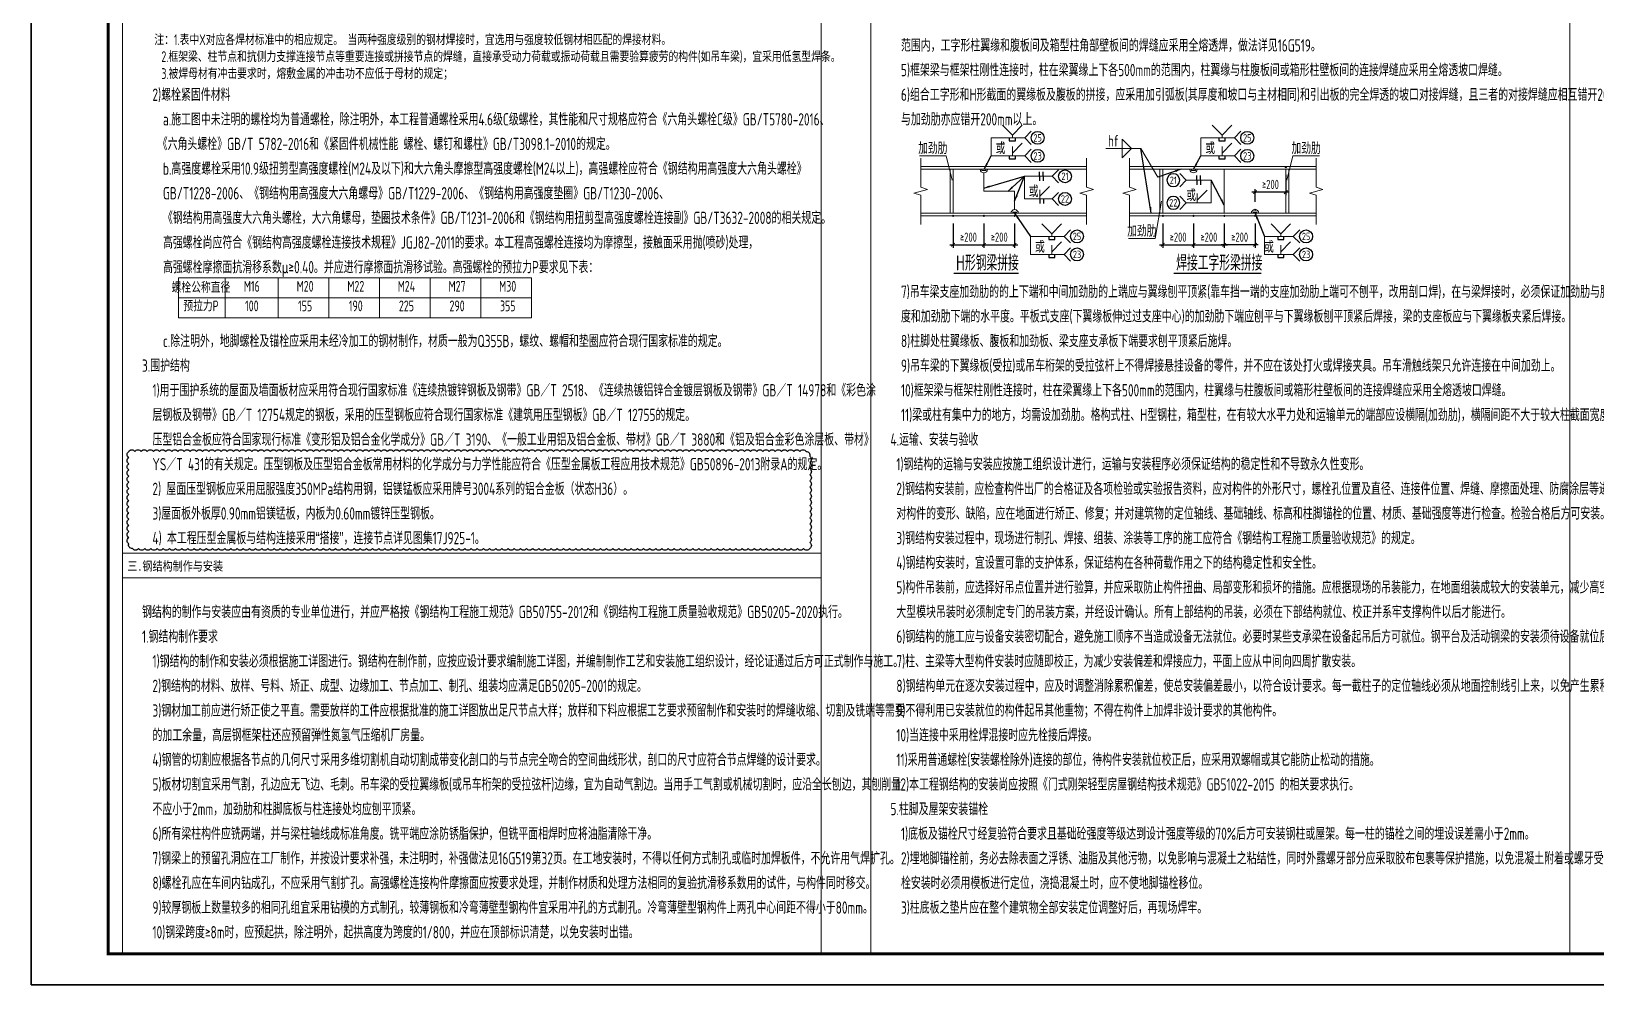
# Model space of a CAD drawing. Extents: x 498328 to 716449, y -893371 to -467753.
# Drawn here: x 526901 to 577716, y -610514 to -579550 of the extents above; entities that cross this region are included whole.
import ezdxf
from ezdxf.enums import TextEntityAlignment as Align

# ---------------------------------------------------------------- set-up
doc = ezdxf.new("R2010")
doc.units = 0
doc.header["$LTSCALE"] = 1000
doc.header["$PDMODE"] = 35
doc.header["$PDSIZE"] = 20
doc.linetypes.add('CONTINOUS', pattern=[0])
doc.layers.get('0').update_dxf_attribs({"linetype": 'CONTINUOUS'})
doc.layers.add('22', color=7, linetype='CONTINUOUS', plot=False)
doc.layers.add('defpoint', color=7, linetype='CONTINUOUS', plot=False)
for name, color, linetype in [('DIM', 3, 'CONTINUOUS'), ('PROF', 2, 'CONTINUOUS'), ('PUB_TITLE', 4, 'CONTINUOUS'), ('TEXT', 2, 'CONTINUOUS'), ('THIN', 7, 'CONTINUOUS'), ('WELD', 7, 'CONTINUOUS')]:
    doc.layers.add(name, color=color, linetype=linetype)
doc.layers.add('yichutu', color=7, linetype='CONTINUOUS', true_color=0xffffff, plot=False)
doc.styles.get("Standard").update_dxf_attribs({"font": 'txt', "width": 0.75})
doc.styles.add('TH-STYLE3', font='tssdeng.shx', dxfattribs={"width": 0.7, "bigfont": 'tssdchn.shx'})
doc.styles.add('TSSD_DIMENSION', font='Tssdeng.shx', dxfattribs={"width": 0.7, "bigfont": 'hztxt.shx'})
doc.styles.add('TSSD_LABEL', font='Tssdeng.shx', dxfattribs={"width": 0.7, "bigfont": 'hztxt.shx'})
doc.styles.add('TSSD_NORM', font='Tssdeng.shx', dxfattribs={"width": 0.7, "bigfont": 'hztxt.shx'})
doc.styles.add('黑体', font='simhei.ttf', dxfattribs={"width": 0.8})
doc.dimstyles.new('TSSD_50_100', dxfattribs={"dimtxt": 300, "dimasz": 80, "dimexe": 100, "dimexo": 250, "dimgap": 100, "dimtad": 1, "dimdec": 0, "dimlfac": 0.5, "dimzin": 0, "dimdsep": 46, "dimtxsty": 'TSSD_DIMENSION', "dimblk": 'ARCHTICK', "dimcen": 0, "dimdle": 100, "dimclrt": 7, "dimadec": 0, "dimazin": 0, "dimtfac": 1, "dimtdec": 0, "dimtix": 1, "dimtmove": 2, "dimatfit": 3, "dimldrblk": 'ARCHTICK', "dimfxl": 0, "dimtolj": 1, "dimtzin": 0, "dimarcsym": 0})
doc.dimstyles.new('TSSD_LEADER_STYLE_200.0', dxfattribs={"dimtxt": 0.18, "dimasz": 200, "dimexe": 0.18, "dimexo": 0.0625, "dimgap": 0.09, "dimtad": 0, "dimtih": 1, "dimtoh": 1, "dimdec": 4, "dimzin": 0, "dimdsep": 46, "dimtxsty": 'Standard', "dimcen": 0.09, "dimadec": 0, "dimazin": 0, "dimtfac": 1, "dimtdec": 4, "dimtofl": 0, "dimtmove": 0, "dimatfit": 3, "dimfxl": 0, "dimtolj": 1, "dimtzin": 0, "dimarcsym": 0})

# ---------------------------------------------------------------- blocks, each defined once
blk = doc.blocks.new('_ARCHTICK')
at = {"color": 0, "const_width": 0.4}
blk.add_lwpolyline([(-0.71, -0.71), (0.71, 0.71)], dxfattribs=at)
blk = doc.blocks.new('*D20')
at = {"layer": '22', "color": 0, "transparency": 16777216}
for p in [(557842, -585546), (558842, -585546), (558842, -586486)]:
    blk.add_point(p, dxfattribs=at)
at = {"layer": 'DIM', "color": 0, "lineweight": -2, "transparency": 16777216}
for p, q in [((557842, -585796), (557842, -586586)), ((558842, -585796), (558842, -586586)), ((557742, -586486), (558942, -586486))]:
    blk.add_line(p, q, dxfattribs=at)
at = {"layer": 'DIM', "color": 0, "lineweight": -2, "transparency": 16777216, "xscale": 80, "yscale": 80, "zscale": 80, "rotation": 180}
blk.add_blockref('_ARCHTICK', (557842, -586486), dxfattribs=at)
at = {"layer": 'DIM', "color": 0, "lineweight": -2, "transparency": 16777216, "xscale": 80, "yscale": 80, "zscale": 80}
blk.add_blockref('_ARCHTICK', (558842, -586486), dxfattribs=at)
at = {"layer": 'DIM', "color": 7, "lineweight": 0, "transparency": 16777216, "insert": (558342, -586236), "char_height": 300, "attachment_point": 5, "style": 'TSSD_DIMENSION'}
blk.add_mtext('\\A1;≥200', dxfattribs=at)
blk = doc.blocks.new('_WELD002')
at = {"color": 0, "linetype": 'ByBlock'}
for p, q in [((0.5, 1), (0, 1)), ((0, 0), (0.5, 0)), ((0.5, 0), (0.5, 1))]:
    blk.add_line(p, q, dxfattribs=at)
blk = doc.blocks.new('_WELD006')
at = {"color": 0, "linetype": 'ByBlock'}
for p, q in [((0, 0), (0, 0.5)), ((0.4, 0), (0.4, 0.5))]:
    blk.add_line(p, q, dxfattribs=at)
blk = doc.blocks.new('*D21')
at = {"layer": '22', "color": 0, "transparency": 16777216}
for p in [(556842, -585546), (557842, -585546), (557842, -586486)]:
    blk.add_point(p, dxfattribs=at)
at = {"layer": 'DIM', "color": 0, "lineweight": -2, "transparency": 16777216}
for p, q in [((556842, -585796), (556842, -586586)), ((557842, -585796), (557842, -586586)), ((556742, -586486), (557942, -586486))]:
    blk.add_line(p, q, dxfattribs=at)
at = {"layer": 'DIM', "color": 0, "lineweight": -2, "transparency": 16777216, "xscale": 80, "yscale": 80, "zscale": 80, "rotation": 180}
blk.add_blockref('_ARCHTICK', (556842, -586486), dxfattribs=at)
at = {"layer": 'DIM', "color": 0, "lineweight": -2, "transparency": 16777216, "xscale": 80, "yscale": 80, "zscale": 80}
blk.add_blockref('_ARCHTICK', (557842, -586486), dxfattribs=at)
at = {"layer": 'DIM', "color": 7, "lineweight": 0, "transparency": 16777216, "insert": (557342, -586236), "char_height": 300, "attachment_point": 5, "style": 'TSSD_DIMENSION'}
blk.add_mtext('\\A1;≥200', dxfattribs=at)
blk = doc.blocks.new('*D22')
at = {"layer": '22', "color": 0, "transparency": 16777216}
for p in [(564652, -585546), (565652, -585546), (565652, -586486)]:
    blk.add_point(p, dxfattribs=at)
at = {"layer": 'DIM', "color": 0, "lineweight": -2, "transparency": 16777216}
for p, q in [((564652, -585796), (564652, -586586)), ((565652, -585796), (565652, -586586)), ((564552, -586486), (565752, -586486))]:
    blk.add_line(p, q, dxfattribs=at)
at = {"layer": 'DIM', "color": 0, "lineweight": -2, "transparency": 16777216, "xscale": 80, "yscale": 80, "zscale": 80, "rotation": 180}
blk.add_blockref('_ARCHTICK', (564652, -586486), dxfattribs=at)
at = {"layer": 'DIM', "color": 0, "lineweight": -2, "transparency": 16777216, "xscale": 80, "yscale": 80, "zscale": 80}
blk.add_blockref('_ARCHTICK', (565652, -586486), dxfattribs=at)
at = {"layer": 'DIM', "color": 7, "lineweight": 0, "transparency": 16777216, "insert": (565152, -586236), "char_height": 300, "attachment_point": 5, "style": 'TSSD_DIMENSION'}
blk.add_mtext('\\A1;≥200', dxfattribs=at)
blk = doc.blocks.new('*D23')
at = {"layer": '22', "color": 0, "transparency": 16777216}
for p in [(563652, -585546), (564652, -585546), (564652, -586486)]:
    blk.add_point(p, dxfattribs=at)
at = {"layer": 'DIM', "color": 0, "lineweight": -2, "transparency": 16777216}
for p, q in [((563652, -585796), (563652, -586586)), ((564652, -585796), (564652, -586586)), ((563552, -586486), (564752, -586486))]:
    blk.add_line(p, q, dxfattribs=at)
at = {"layer": 'DIM', "color": 0, "lineweight": -2, "transparency": 16777216, "xscale": 80, "yscale": 80, "zscale": 80, "rotation": 180}
blk.add_blockref('_ARCHTICK', (563652, -586486), dxfattribs=at)
at = {"layer": 'DIM', "color": 0, "lineweight": -2, "transparency": 16777216, "xscale": 80, "yscale": 80, "zscale": 80}
blk.add_blockref('_ARCHTICK', (564652, -586486), dxfattribs=at)
at = {"layer": 'DIM', "color": 7, "lineweight": 0, "transparency": 16777216, "insert": (564152, -586236), "char_height": 300, "attachment_point": 5, "style": 'TSSD_DIMENSION'}
blk.add_mtext('\\A1;≥200', dxfattribs=at)
blk = doc.blocks.new('*D24')
at = {"layer": '22', "color": 0, "transparency": 16777216}
for p in [(565652, -585546), (566652, -585546), (565652, -586486)]:
    blk.add_point(p, dxfattribs=at)
at = {"layer": 'DIM', "color": 0, "lineweight": -2, "transparency": 16777216}
for p, q in [((565652, -585796), (565652, -586586)), ((566652, -585796), (566652, -586586)), ((566752, -586486), (565552, -586486))]:
    blk.add_line(p, q, dxfattribs=at)
at = {"layer": 'DIM', "color": 0, "lineweight": -2, "transparency": 16777216, "xscale": 80, "yscale": 80, "zscale": 80, "rotation": 180}
blk.add_blockref('_ARCHTICK', (565652, -586486), dxfattribs=at)
at = {"layer": 'DIM', "color": 0, "lineweight": -2, "transparency": 16777216, "xscale": 80, "yscale": 80, "zscale": 80}
blk.add_blockref('_ARCHTICK', (566652, -586486), dxfattribs=at)
at = {"layer": 'DIM', "color": 7, "lineweight": 0, "transparency": 16777216, "insert": (566152, -586236), "char_height": 300, "attachment_point": 5, "style": 'TSSD_DIMENSION'}
blk.add_mtext('\\A1;≥200', dxfattribs=at)
blk = doc.blocks.new('*D25')
at = {"layer": '22', "color": 0, "transparency": 16777216}
for p in [(567652, -583959), (566652, -584773), (566652, -585342)]:
    blk.add_point(p, dxfattribs=at)
at = {"layer": 'DIM', "color": 0, "lineweight": -2, "transparency": 16777216}
for p, q in [((567652, -584209), (567652, -584873)), ((567752, -584773), (566552, -584773)), ((566652, -585092), (566652, -584673))]:
    blk.add_line(p, q, dxfattribs=at)
at = {"layer": 'DIM', "color": 0, "lineweight": -2, "transparency": 16777216, "xscale": 80, "yscale": 80, "zscale": 80, "rotation": 180}
blk.add_blockref('_ARCHTICK', (566652, -584773), dxfattribs=at)
at = {"layer": 'DIM', "color": 0, "lineweight": -2, "transparency": 16777216, "xscale": 80, "yscale": 80, "zscale": 80}
blk.add_blockref('_ARCHTICK', (567652, -584773), dxfattribs=at)
at = {"layer": 'DIM', "color": 7, "lineweight": 0, "transparency": 16777216, "insert": (567152, -584523), "char_height": 300, "attachment_point": 5, "style": 'TSSD_DIMENSION'}
blk.add_mtext('\\A1;≥200', dxfattribs=at)
blk = doc.blocks.new('_WELD0011')
at = {"color": 0, "linetype": 'ByBlock'}
for q in [(0.71, 0.71), (0.71, -0.71)]:
    blk.add_line((0, 0), q, dxfattribs=at)
blk.add_circle((1.4, 0), 0.7, dxfattribs=at)
blk.add_attdef('A', text='', height=0.8, dxfattribs=at).set_placement((1.4, 0), align=Align.MIDDLE)
blk = doc.blocks.new('yct-841-594-84100-59400-100-1000.0')
at = {"layer": 'yichutu', "color": 7, "true_color": 0xffffff}
blk.add_lwpolyline([(0, 0), (0, 59400), (84100, 59400), (84100, 0)], close=True, dxfattribs=at)

msp = doc.modelspace()

# ---------------------------------------------------------------- linework, layer by layer
at = {"color": 0, "linetype": 'ByBlock', "lineweight": 0, "extrusion": (0, 1.22465e-16, -1)}
for p, q in [((558769, -582920.2), (558450.8, -582602)), ((558769, -582920.2), (559087.2, -582602)), ((565579, -582920.2), (565260.8, -582602)), ((565579, -582920.2), (565897.2, -582602)), ((558769, -583010.2), (558769, -582920.2)), ((558769, -583505.5), (559087.2, -583187.3)), ((558769, -583595.5), (558769, -583295.5)), ((565579, -583010.2), (565579, -582920.2)), ((565579, -583505.5), (565897.2, -583187.3)), ((565579, -583595.5), (565579, -583295.5)), ((559658.1, -584904.5), (559976.3, -584586.3)), ((559658.1, -584994.5), (559658.1, -584694.5)), ((564775.7, -585030.5), (565093.9, -584712.3)), ((564775.7, -585120.5), (564775.7, -584820.5)), ((560048.1, -586122.3), (559729.9, -585804.1)), ((560048.1, -586122.3), (560366.3, -585804.1)), ((567489.1, -586122.3), (567170.9, -585804.1)), ((567489.1, -586122.3), (567807.3, -585804.1)), ((560048.1, -586212.3), (560048.1, -586122.3)), ((560048.1, -586707.5), (560366.3, -586389.3)), ((567489.1, -586212.3), (567489.1, -586122.3)), ((567489.1, -586707.5), (567807.3, -586389.3)), ((560048.1, -586797.5), (560048.1, -586497.5)), ((567489.1, -586797.5), (567489.1, -586497.5))]:
    msp.add_line(p, q, dxfattribs=at)
at = {"color": 0, "lineweight": 0}
for p, q in [((558082.6, -583595.5), (558082.6, -583010.2)), ((564892.6, -583595.5), (564892.6, -583010.2)), ((559157.7, -584259.5), (559157.7, -584994.5)), ((565222.8, -584385.5), (565222.8, -585120.5)), ((559361.7, -586797.5), (559361.7, -586212.3)), ((566962.7, -586797.5), (566962.7, -586212.3))]:
    msp.add_line(p, q, dxfattribs=at)
at = {"color": 0, "linetype": 'ByBlock', "lineweight": 0}
for p, q in [((562942.7, -583355.7), (561808.7, -583355.7)), ((562333.8, -583055.7), (562633.8, -583355.7)), ((562333.8, -583355.7), (562333.8, -583055.7)), ((562333.8, -583655.7), (562633.8, -583355.7)), ((562333.8, -583355.7), (562333.8, -583655.7)), ((563491.7, -584282.7), (562942.7, -583355.7))]:
    msp.add_line(p, q, dxfattribs=at)
at = {"color": 0, "linetype": 'CONTINOUS', "lineweight": 0}
for p, q in [((529863.1, -596499.7), (552563.1, -596499.7)), ((529863.1, -597299.7), (552563.1, -597299.7))]:
    msp.add_line(p, q, dxfattribs=at)
for points in [[(529863.1, -553999.6), (552563.1, -553999.6), (552563.1, -609513.7), (529863.1, -609513.7)], [(554175.4, -553999.6), (576875.4, -553999.6), (576875.4, -609513.7), (554175.4, -609513.7)]]:
    msp.add_lwpolyline(points, close=True, dxfattribs=at)
at = {"layer": 'defpoint', "color": 1}
msp.add_lwpolyline([(530265.8, -593195.2, -0.5205671), (530465.8, -593195.2, -0.5205671), (530665.8, -593195.2, -0.5205671), (530865.8, -593195.2, -0.5205671), (531065.8, -593195.2, -0.5205671), (531265.8, -593195.2, -0.5205671), (531465.8, -593195.2, -0.5205671), (531665.8, -593195.2, -0.5205671), (531865.8, -593195.2, -0.5205671), (532065.8, -593195.2, -0.5205671), (532265.8, -593195.2, -0.5205671), (532465.8, -593195.2, -0.5205671), (532665.8, -593195.2, -0.5205671), (532865.8, -593195.2, -0.5205671), (533065.8, -593195.2, -0.5205671), (533265.8, -593195.2, -0.5205671), (533465.8, -593195.2, -0.5205671), (533665.8, -593195.2, -0.5205671), (533865.8, -593195.2, -0.5205671), (534065.8, -593195.2, -0.5205671), (534265.8, -593195.2, -0.5205671), (534465.8, -593195.2, -0.5205671), (534665.8, -593195.2, -0.5205671), (534865.8, -593195.2, -0.5205671), (535065.8, -593195.2, -0.5205671), (535265.8, -593195.2, -0.5205671), (535465.8, -593195.2, -0.5205671), (535665.8, -593195.2, -0.5205671), (535865.8, -593195.2, -0.5205671), (536065.8, -593195.2, -0.5205671), (536265.8, -593195.2, -0.5205671), (536465.8, -593195.2, -0.5205671), (536665.8, -593195.2, -0.5205671), (536865.8, -593195.2, -0.5205671), (537065.8, -593195.2, -0.5205671), (537265.8, -593195.2, -0.5205671), (537465.8, -593195.2, -0.5205671), (537665.8, -593195.2, -0.5205671), (537865.8, -593195.2, -0.5205671), (538065.8, -593195.2, -0.5205671), (538265.8, -593195.2, -0.5205671), (538465.8, -593195.2, -0.5205671), (538665.8, -593195.2, -0.5205671), (538865.8, -593195.2, -0.5205671), (539065.8, -593195.2, -0.5205671), (539265.8, -593195.2, -0.5205671), (539465.8, -593195.2, -0.5205671), (539665.8, -593195.2, -0.5205671), (539865.8, -593195.2, -0.5205671), (540065.8, -593195.2, -0.5205671), (540265.8, -593195.2, -0.5205671), (540465.8, -593195.2, -0.5205671), (540665.8, -593195.2, -0.5205671), (540865.8, -593195.2, -0.5205671), (541065.8, -593195.2, -0.5205671), (541265.8, -593195.2, -0.5205671), (541465.8, -593195.2, -0.5205671), (541665.8, -593195.2, -0.5205671), (541865.8, -593195.2, -0.5205671), (542065.8, -593195.2, -0.5205671), (542265.8, -593195.2, -0.5205671), (542465.8, -593195.2, -0.5205671), (542665.8, -593195.2, -0.5205671), (542865.8, -593195.2, -0.5205671), (543065.8, -593195.2, -0.5205671), (543265.8, -593195.2, -0.5205671), (543465.8, -593195.2, -0.5205671), (543665.8, -593195.2, -0.5205671), (543865.8, -593195.2, -0.5205671), (544065.8, -593195.2, -0.5205671), (544265.8, -593195.2, -0.5205671), (544465.8, -593195.2, -0.5205671), (544665.8, -593195.2, -0.5205671), (544865.8, -593195.2, -0.5205671), (545065.8, -593195.2, -0.5205671), (545265.8, -593195.2, -0.5205671), (545465.8, -593195.2, -0.5205671), (545665.8, -593195.2, -0.5205671), (545865.8, -593195.2, -0.5205671), (546065.8, -593195.2, -0.5205671), (546265.8, -593195.2, -0.5205671), (546465.8, -593195.2, -0.5205671), (546665.8, -593195.2, -0.5205671), (546865.8, -593195.2, -0.5205671), (547065.8, -593195.2, -0.5205671), (547265.8, -593195.2, -0.5205671), (547465.8, -593195.2, -0.5205671), (547665.8, -593195.2, -0.5205671), (547865.8, -593195.2, -0.5205671), (548065.8, -593195.2, -0.5205671), (548265.8, -593195.2, -0.5205671), (548465.8, -593195.2, -0.5205671), (548665.8, -593195.2, -0.5205671), (548865.8, -593195.2, -0.5205671), (549065.8, -593195.2, -0.5205671), (549265.8, -593195.2, -0.5205671), (549465.8, -593195.2, -0.5205671), (549665.8, -593195.2, -0.5205671), (549865.8, -593195.2, -0.5205671), (550065.8, -593195.2, -0.5205671), (550265.8, -593195.2, -0.5205671), (550465.8, -593195.2, -0.5205671), (550665.8, -593195.2, -0.5205671), (550865.8, -593195.2, -0.5205671), (551065.8, -593195.2, -0.5205671), (551265.8, -593195.2, -0.5205671), (551465.8, -593195.2, -0.5205671), (551665.8, -593195.2, -0.5205671), (551865.8, -593195.2, -0.5205671), (552065.8, -593195.2, -0.5205671), (552186.9, -593350.1, -0.5205671), (552186.9, -593550.1, -0.5205671), (552186.9, -593750.1, -0.5205671), (552186.9, -593950.1, -0.5205671), (552186.9, -594150.1, -0.5205671), (552186.9, -594350.1, -0.5205671), (552186.9, -594550.1, -0.5205671), (552186.9, -594750.1, -0.5205671), (552186.9, -594950.1, -0.5205671), (552186.9, -595150.1, -0.5205671), (552186.9, -595350.1, -0.5205671), (552186.9, -595550.1, -0.5205671), (552186.9, -595750.1, -0.5205671), (552186.9, -595950.1, -0.5205671), (552186.9, -596150.1, -0.5205671), (552186.9, -596350.1, -0.5205671), (551986.9, -596350.1, -0.5205671), (551786.9, -596350.1, -0.5205671), (551586.9, -596350.1, -0.5205671), (551386.9, -596350.1, -0.5205671), (551186.9, -596350.1, -0.5205671), (550986.9, -596350.1, -0.5205671), (550786.9, -596350.1, -0.5205671), (550586.9, -596350.1, -0.5205671), (550386.9, -596350.1, -0.5205671), (550186.9, -596350.1, -0.5205671), (549986.9, -596350.1, -0.5205671), (549786.9, -596350.1, -0.5205671), (549586.9, -596350.1, -0.5205671), (549386.9, -596350.1, -0.5205671), (549186.9, -596350.1, -0.5205671), (548986.9, -596350.1, -0.5205671), (548786.9, -596350.1, -0.5205671), (548586.9, -596350.1, -0.5205671), (548386.9, -596350.1, -0.5205671), (548186.9, -596350.1, -0.5205671), (547986.9, -596350.1, -0.5205671), (547786.9, -596350.1, -0.5205671), (547586.9, -596350.1, -0.5205671), (547386.9, -596350.1, -0.5205671), (547186.9, -596350.1, -0.5205671), (546986.9, -596350.1, -0.5205671), (546786.9, -596350.1, -0.5205671), (546586.9, -596350.1, -0.5205671), (546386.9, -596350.1, -0.5205671), (546186.9, -596350.1, -0.5205671), (545986.9, -596350.1, -0.5205671), (545786.9, -596350.1, -0.5205671), (545586.9, -596350.1, -0.5205671), (545386.9, -596350.1, -0.5205671), (545186.9, -596350.1, -0.5205671), (544986.9, -596350.1, -0.5205671), (544786.9, -596350.1, -0.5205671), (544586.9, -596350.1, -0.5205671), (544386.9, -596350.1, -0.5205671), (544186.9, -596350.1, -0.5205671), (543986.9, -596350.1, -0.5205671), (543786.9, -596350.1, -0.5205671), (543586.9, -596350.1, -0.5205671), (543386.9, -596350.1, -0.5205671), (543186.9, -596350.1, -0.5205671), (542986.9, -596350.1, -0.5205671), (542786.9, -596350.1, -0.5205671), (542586.9, -596350.1, -0.5205671), (542386.9, -596350.1, -0.5205671), (542186.9, -596350.1, -0.5205671), (541986.9, -596350.1, -0.5205671), (541786.9, -596350.1, -0.5205671), (541586.9, -596350.1, -0.5205671), (541386.9, -596350.1, -0.5205671), (541186.9, -596350.1, -0.5205671), (540986.9, -596350.1, -0.5205671), (540786.9, -596350.1, -0.5205671), (540586.9, -596350.1, -0.5205671), (540386.9, -596350.1, -0.5205671), (540186.9, -596350.1, -0.5205671), (539986.9, -596350.1, -0.5205671), (539786.9, -596350.1, -0.5205671), (539586.9, -596350.1, -0.5205671), (539386.9, -596350.1, -0.5205671), (539186.9, -596350.1, -0.5205671), (538986.9, -596350.1, -0.5205671), (538786.9, -596350.1, -0.5205671), (538586.9, -596350.1, -0.5205671), (538386.9, -596350.1, -0.5205671), (538186.9, -596350.1, -0.5205671), (537986.9, -596350.1, -0.5205671), (537786.9, -596350.1, -0.5205671), (537586.9, -596350.1, -0.5205671), (537386.9, -596350.1, -0.5205671), (537186.9, -596350.1, -0.5205671), (536986.9, -596350.1, -0.5205671), (536786.9, -596350.1, -0.5205671), (536586.9, -596350.1, -0.5205671), (536386.9, -596350.1, -0.5205671), (536186.9, -596350.1, -0.5205671), (535986.9, -596350.1, -0.5205671), (535786.9, -596350.1, -0.5205671), (535586.9, -596350.1, -0.5205671), (535386.9, -596350.1, -0.5205671), (535186.9, -596350.1, -0.5205671), (534986.9, -596350.1, -0.5205671), (534786.9, -596350.1, -0.5205671), (534586.9, -596350.1, -0.5205671), (534386.9, -596350.1, -0.5205671), (534186.9, -596350.1, -0.5205671), (533986.9, -596350.1, -0.5205671), (533786.9, -596350.1, -0.5205671), (533586.9, -596350.1, -0.5205671), (533386.9, -596350.1, -0.5205671), (533186.9, -596350.1, -0.5205671), (532986.9, -596350.1, -0.5205671), (532786.9, -596350.1, -0.5205671), (532586.9, -596350.1, -0.5205671), (532386.9, -596350.1, -0.5205671), (532186.9, -596350.1, -0.5205671), (531986.9, -596350.1, -0.5205671), (531786.9, -596350.1, -0.5205671), (531586.9, -596350.1, -0.5205671), (531386.9, -596350.1, -0.5205671), (531186.9, -596350.1, -0.5205671), (530986.9, -596350.1, -0.5205671), (530786.9, -596350.1, -0.5205671), (530586.9, -596350.1, -0.5205671), (530386.9, -596350.1, -0.5205671), (530186.9, -596350.1, -0.5205671), (530065.8, -596195.2, -0.5205671), (530065.8, -595995.2, -0.5205671), (530065.8, -595795.2, -0.5205671), (530065.8, -595595.2, -0.5205671), (530065.8, -595395.2, -0.5205671), (530065.8, -595195.2, -0.5205671), (530065.8, -594995.2, -0.5205671), (530065.8, -594795.2, -0.5205671), (530065.8, -594595.2, -0.5205671), (530065.8, -594395.2, -0.5205671), (530065.8, -594195.2, -0.5205671), (530065.8, -593995.2, -0.5205671), (530065.8, -593795.2, -0.5205671), (530065.8, -593595.2, -0.5205671), (530065.8, -593395.2, -0.5205671), (530065.8, -593195.2, -0.5205671)], format="xyb", close=True, dxfattribs=at)
at = {"layer": 'PROF', "color": 0, "lineweight": 0}
for p, q in [((555792, -583945.5), (561179.7, -583945.5)), ((555792, -584029.5), (561179.7, -584029.5)), ((556745.7, -584029.5), (556745.7, -585461.5)), ((556841.7, -584029.5), (556841.7, -585461.5)), ((556841.7, -584118.5), (556841.7, -585461.5)), ((557841.7, -584149.5), (557841.7, -584745.5)), ((562571.7, -583945.5), (568637.7, -583945.5)), ((562571.7, -584029.5), (568637.7, -584029.5)), ((563555.7, -584029.5), (563555.7, -585461.5)), ((563651.7, -584029.5), (563651.7, -585461.5)), ((563651.7, -584118.5), (563651.7, -585461.5)), ((565651.7, -584029.5), (565651.7, -585461.5)), ((567651.7, -584029.5), (567651.7, -585461.5)), ((567651.7, -584118.5), (567651.7, -585461.5)), ((567747.6, -584029.5), (567747.6, -585461.5)), ((557841.7, -584745.5), (558841.7, -584745.5)), ((558841.7, -584745.5), (558841.7, -585341.5)), ((555792, -585461.5), (561179.7, -585461.5)), ((555792, -585545.5), (561179.7, -585545.5)), ((562571.7, -585461.5), (568637.7, -585461.5)), ((562571.7, -585545.5), (568637.7, -585545.5))]:
    msp.add_line(p, q, dxfattribs=at)
for points in [[(557781.7, -584069.5), (557781.7, -584029.5), (557901.7, -584029.5), (557901.7, -584069.5)], [(564591.7, -584069.5), (564591.7, -584029.5), (564711.7, -584029.5), (564711.7, -584069.5)], [(558781.7, -585461.5), (558781.7, -585421.5), (558901.7, -585421.5), (558901.7, -585461.5)], [(566591.7, -585461.5), (566591.7, -585421.5), (566711.7, -585421.5), (566711.7, -585461.5)]]:
    msp.add_lwpolyline(points, close=True, dxfattribs=at)
for centre, start, end in [((557841.7, -584029.5), 180, 0), ((564651.7, -584029.5), 180, 0), ((558841.7, -585461.5), 0, 180), ((566651.7, -585461.5), 0, 180)]:
    msp.add_arc(centre, 120, start, end, dxfattribs=at)
at = {"layer": 'PUB_TITLE'}
msp.add_lwpolyline([(526900.9, -610513.7), (611000.9, -610513.7), (611000.9, -551113.7), (526900.9, -551113.7)], close=True, dxfattribs=at)
msp.add_lwpolyline([(526900.9, -610513.7), (611000.9, -610513.7), (611000.9, -551113.7), (526900.9, -551113.7)], close=True, dxfattribs=at)
at = {"layer": 'PUB_TITLE', "const_width": 100}
msp.add_lwpolyline([(529400.9, -609513.7), (610000.9, -609513.7), (610000.9, -552113.7), (529400.9, -552113.7)], close=True, dxfattribs=at)
msp.add_lwpolyline([(529400.9, -609513.7), (610000.9, -609513.7), (610000.9, -552113.7), (529400.9, -552113.7)], close=True, dxfattribs=at)
at = {"layer": 'TEXT', "color": 0, "lineweight": 0}
for p, q in [((531684.1, -588856.2), (531684.1, -587561.6)), ((531684.1, -587561.6), (543150.1, -587561.6)), ((533193.8, -588856.2), (533193.8, -587561.6)), ((534924.8, -588856.2), (534924.8, -587561.6)), ((536569.9, -588856.2), (536569.9, -587561.6)), ((538214.9, -588856.2), (538214.9, -587561.6)), ((539860, -588856.2), (539860, -587561.6)), ((541505, -588856.2), (541505, -587561.6)), ((543150.1, -588856.2), (543150.1, -587561.6)), ((543150.1, -588208.9), (531684.1, -588208.9)), ((531684.1, -588856.2), (543150.1, -588856.2)), ((543150.1, -588856.2), (531684.1, -588856.2))]:
    msp.add_line(p, q, dxfattribs=at)
at = {"layer": 'TEXT', "color": 0, "lineweight": 0, "const_width": 50}
for points in [[(556858.7, -587408.9), (558977.7, -587408.9)], [(564009.3, -587408.9), (566857.4, -587408.9)]]:
    msp.add_lwpolyline(points, dxfattribs=at)
at = {"layer": 'THIN', "color": 0, "lineweight": 0}
for points in [[(555792, -583665.5), (555792, -584615.5), (556012, -584685.5), (555572, -584805.5), (555792, -584875.5), (555792, -585825.5)], [(561179.7, -583665.5), (561179.7, -584615.5), (561399.7, -584685.5), (560959.7, -584805.5), (561179.7, -584875.5), (561179.7, -585825.5)], [(562571.7, -583665.5), (562571.7, -584615.5), (562791.7, -584685.5), (562351.7, -584805.5), (562571.7, -584875.5), (562571.7, -585825.5)], [(568637.7, -583665.5), (568637.7, -584615.5), (568857.7, -584685.5), (568417.7, -584805.5), (568637.7, -584875.5), (568637.7, -585825.5)]]:
    msp.add_lwpolyline(points, dxfattribs=at)
at = {"layer": 'WELD', "color": 0, "lineweight": 0}
for p, q in [((558082.6, -583010.2), (559169, -583010.2)), ((564892.6, -583010.2), (565979, -583010.2)), ((555752.7, -583593.5), (556619.7, -583593.5)), ((556619.7, -583593.5), (556808.7, -584379.5)), ((558082.6, -583595.5), (559169, -583595.5)), ((564892.6, -583595.5), (565979, -583595.5)), ((567875.7, -583593.5), (567686.7, -584379.5)), ((568742.7, -583593.5), (567875.7, -583593.5)), ((559157.7, -584259.5), (560058.1, -584259.5)), ((564415.7, -584385.5), (565222.8, -584385.5)), ((559157.7, -584994.5), (560058.1, -584994.5)), ((563407.7, -586279.8), (563611.7, -585068.7)), ((564415.7, -585120.5), (565222.8, -585120.5)), ((559361.7, -586212.3), (560448.1, -586212.3)), ((562540.7, -586279.8), (563407.7, -586279.8)), ((566962.7, -586212.3), (567889.1, -586212.3)), ((559361.7, -586797.5), (560448.1, -586797.5)), ((566962.7, -586797.5), (567889.1, -586797.5))]:
    msp.add_line(p, q, dxfattribs=at)

# ---------------------------------------------------------------- block references
ref = msp.add_blockref('_WELD0011', (559169, -583010.2), dxfattribs=dict(at, xscale=300, yscale=300, zscale=300))
ref.add_attrib('44', '25', dxfattribs={"height": 240, "style": 'TSSD_LABEL', "width": 0.7}).set_placement((559589, -583010.2), align=Align.MIDDLE_CENTER)
ref = msp.add_blockref('_WELD0011', (565979, -583010.2), dxfattribs=dict(at, xscale=300, yscale=300, zscale=300))
ref.add_attrib('44', '25', dxfattribs={"height": 240, "style": 'TSSD_LABEL', "width": 0.7}).set_placement((566399, -583010.2), align=Align.MIDDLE_CENTER)
for name, p, xscale, yscale, zscale, rotation in [('_WELD002', (558669, -583010.2), 200, 200, 200, 270), ('_WELD002', (565479, -583010.2), 200, 200, 200, 270), ('_WELD002', (558669, -583595.5), 200, 200, 200, 270), ('_WELD002', (565479, -583595.5), 200, 200, 200, 270), ('_WELD006', (559645.2, -584259.5), -300, 300, 300, 180), ('_WELD006', (564762.8, -584385.5), -300, 300, 300, 180), ('_WELD006', (559658.1, -584994.5), -300, 300, 300, 180), ('_WELD002', (559948.1, -586212.3), 200, 200, 200, 270), ('_WELD002', (567389.1, -586212.3), 200, 200, 200, 270), ('_WELD002', (559948.1, -586797.5), 200, 200, 200, 270), ('_WELD002', (567389.1, -586797.5), 200, 200, 200, 270)]:
    msp.add_blockref(name, p, dxfattribs=dict(at, xscale=xscale, yscale=yscale, zscale=zscale, rotation=rotation))
ref = msp.add_blockref('_WELD0011', (559169, -583595.5), dxfattribs=dict(at, xscale=300, yscale=300, zscale=300))
ref.add_attrib('44', '23', dxfattribs={"height": 240, "style": 'TSSD_LABEL', "width": 0.7}).set_placement((559589, -583595.5), align=Align.MIDDLE_CENTER)
ref = msp.add_blockref('_WELD0011', (565979, -583595.5), dxfattribs=dict(at, xscale=300, yscale=300, zscale=300))
ref.add_attrib('44', '23', dxfattribs={"height": 240, "style": 'TSSD_LABEL', "width": 0.7}).set_placement((566399, -583595.5), align=Align.MIDDLE_CENTER)
at = {"layer": 'WELD', "color": 0, "lineweight": 0, "xscale": 300, "yscale": 300, "zscale": 300}
for p in [(559645.2, -584259.5), (564762.8, -584385.5)]:
    msp.add_blockref('_WELD006', p, dxfattribs=at)
at = {"layer": 'WELD', "color": 0, "lineweight": 0}
ref = msp.add_blockref('_WELD0011', (560058.1, -584259.5), dxfattribs=dict(at, xscale=300, yscale=300, zscale=300))
ref.add_attrib('44', '21', dxfattribs={"height": 240, "style": 'TSSD_LABEL', "width": 0.7}).set_placement((560478.1, -584259.5), align=Align.MIDDLE_CENTER)
ref = msp.add_blockref('_WELD0011', (564415.7, -584385.5), dxfattribs=dict(at, xscale=-300, yscale=300, zscale=300.0000000000001))
ref.add_attrib('44', '21', dxfattribs={"height": 240, "style": 'TSSD_LABEL', "width": 0.7}).set_placement((563995.7, -584385.5), align=Align.MIDDLE_CENTER)
ref = msp.add_blockref('_WELD0011', (560058.1, -584994.5), dxfattribs=dict(at, xscale=300, yscale=300, zscale=300))
ref.add_attrib('44', '22', dxfattribs={"height": 240, "style": 'TSSD_LABEL', "width": 0.7}).set_placement((560478.1, -584994.5), align=Align.MIDDLE_CENTER)
ref = msp.add_blockref('_WELD0011', (564415.7, -585120.5), dxfattribs=dict(at, xscale=-300, yscale=300, zscale=300.0000000000001))
ref.add_attrib('44', '22', dxfattribs={"height": 240, "style": 'TSSD_LABEL', "width": 0.7}).set_placement((563995.7, -585120.5), align=Align.MIDDLE_CENTER)
ref = msp.add_blockref('_WELD0011', (560448.1, -586212.3), dxfattribs=dict(at, xscale=300, yscale=300, zscale=300))
ref.add_attrib('44', '25', dxfattribs={"height": 240, "style": 'TSSD_LABEL', "width": 0.7}).set_placement((560868.1, -586212.3), align=Align.MIDDLE_CENTER)
ref = msp.add_blockref('_WELD0011', (567889.1, -586212.3), dxfattribs=dict(at, xscale=300, yscale=300, zscale=300))
ref.add_attrib('44', '25', dxfattribs={"height": 240, "style": 'TSSD_LABEL', "width": 0.7}).set_placement((568309.1, -586212.3), align=Align.MIDDLE_CENTER)
ref = msp.add_blockref('_WELD0011', (560448.1, -586797.5), dxfattribs=dict(at, xscale=300, yscale=300, zscale=300))
ref.add_attrib('44', '23', dxfattribs={"height": 240, "style": 'TSSD_LABEL', "width": 0.7}).set_placement((560868.1, -586797.5), align=Align.MIDDLE_CENTER)
ref = msp.add_blockref('_WELD0011', (567889.1, -586797.5), dxfattribs=dict(at, xscale=300, yscale=300, zscale=300))
ref.add_attrib('44', '23', dxfattribs={"height": 240, "style": 'TSSD_LABEL', "width": 0.7}).set_placement((568309.1, -586797.5), align=Align.MIDDLE_CENTER)
at = {"layer": 'yichutu'}
msp.add_blockref('yct-841-594-84100-59400-100-1000.0', (526900.9, -610513.7), dxfattribs=at)

# ---------------------------------------------------------------- texts
at = {"color": 0, "lineweight": 0, "style": '黑体', "width": 0.8}
msp.add_text('三.钢结构制作与安装', height=300, dxfattribs=at).set_placement((530020.3, -597067.3))
at = {"layer": 'TEXT', "color": 0, "lineweight": 0, "style": 'TSSD_NORM', "width": 0.7}
for s, p in [('注：1.表中X对应各焊材标准中的相应规定。 当两种强度级别的钢材焊接时，宜选用与强度较低钢材相匹配的焊接材料。  ', (530896.8, -579999)), ('2.框架梁、柱节点和抗侧力支撑连接节点等重要连接或拼接节点的焊缝，直接承受动力荷载或振动荷载且需要验算疲劳的构件(如吊车梁)，宜采用低氢型焊条。', (531126.8, -580549)), ('3.被焊母材有冲击要求时，熔敷金属的冲击功不应低于母材的规定； ', (531126.8, -581097.7))]:
    msp.add_text(s, height=350, dxfattribs=at).set_placement(p)
at = {"layer": 'TEXT', "color": 0, "lineweight": 0, "ltscale": 99, "style": 'TSSD_NORM', "width": 0.7}
for s, height, p in [('  范围内，工字形柱翼缘和腹板间及箱型柱角部壁板间的焊缝应采用全熔透焊，做法详见16G519。', 400, (554809.2, -580208.9)), ('  5)框架梁与框架柱刚性连接时，柱在梁翼缘上下各500mm的范围内，柱翼缘与柱腹板间或箱形柱壁板间的连接焊缝应采用全熔透坡口焊缝。', 400, (554809.2, -581008.9)), ('  2)螺栓紧固件材料', 400, (530496.8, -581808.9)), ('  6)组合工字形和H形截面的翼缘板及腹板的拼接，应采用加引弧板(其厚度和坡口与主材相同)和引出板的完全焊透的坡口对接焊缝，且三者的对接焊缝应相互错开200mm', 400, (554809.2, -581808.9)), ('    a.施工图中未注明的螺栓均为普通螺栓，除注明外，本工程普通螺栓采用4.6级C级螺栓，其性能和尺寸规格应符合《六角头螺栓C级》GB/T5780-2016、', 400, (530496.8, -582608.9)), ('  与加劲肋亦应错开200mm以上。', 400, (554809.2, -582608.9)), ('   《六角头螺栓》GB/T 5782-2016和《紧固件机械性能 螺栓、螺钉和螺柱》GB/T3098.1-2010的规定。', 400, (530496.8, -583408.9)), ('    b.高强度螺栓采用10.9级扭剪型高强度螺栓(M24及以下)和大六角头摩擦型高强度螺栓(M24以上)，高强螺栓应符合《钢结构用高强度大六角头螺栓》', 400, (530496.8, -584208.9)), ('    GB/T1228-2006、《钢结构用高强度大六角螺母》GB/T1229-2006、《钢结构用高强度垫圈》GB/T1230-2006、', 400, (530496.8, -585008.9)), ('    《钢结构用高强度大六角头螺栓，大六角螺母，垫圈技术条件》GB/T1231-2006和《钢结构用扭剪型高强度螺栓连接副》GB/T3632-2008的相关规定。', 400, (530496.8, -585808.9)), ('    高强螺栓尚应符合《钢结构高强度螺栓连接技术规程》JGJ82-2011的要求。本工程高强螺栓连接均为摩擦型，接触面采用抛(喷砂)处理，', 400, (530496.8, -586608.9)), ('H形钢梁拼接', 500, (556938.7, -587321.1)), ('焊接工字形梁拼接', 500, (564089.3, -587321.1)), ('    高强螺栓摩擦面抗滑移系数μ≥0.40。并应进行摩擦面抗滑移试验。高强螺栓的预拉力P要求见下表：', 400, (530496.8, -587408.9)), ('  7)吊车梁支座加劲肋的的上下端和中间加劲肋的上端应与翼缘刨平顶紧(靠车挡一端的支座加劲肋上端可不刨平，改用剖口焊)，在与梁焊接时，必须保证加劲肋与腹板的垂直', 400, (554809.2, -588208.9)), ('  度和加劲肋下端的水平度。平板式支座(下翼缘板伸过过支座中心)的加劲肋下端应刨平与下翼缘板刨平顶紧后焊接，梁的支座板应与下翼缘板夹紧后焊接。', 400, (554809.2, -589008.9)), ('    c.除注明外，地脚螺栓及锚栓应采用未经冷加工的钢材制作，材质一般为Q355B，螺纹、螺帽和垫圈应符合现行国家标准的规定。', 400, (530496.8, -589808.9)), ('  8)柱脚处柱翼缘板、腹板和加劲板、梁支座支承板下端要求刨平顶紧后施焊。', 400, (554809.2, -589808.9)), ('3.围护结构', 400, (530496.8, -590608.9)), ('  9)吊车梁的下翼缘板(受拉)或吊车桁架的受拉弦杆上不得焊接悬挂设备的零件，并不应在该处打火或焊接夹具。吊车滑触线架只允许连接在中间加劲上。', 400, (554809.2, -590608.9)), ('  1)用于围护系统的屋面及墙面板材应采用符合现行国家标准《连续热镀锌钢板及钢带》GB／T 2518、《连续热镀铝锌合金镀层钢板及钢带》GB／T 14978和《彩色涂', 400, (530496.8, -591408.9)), ('  10)框架梁与框架柱刚性连接时，柱在梁翼缘上下各500mm的范围内，柱翼缘与柱腹板间或箱形柱壁板间的连接焊缝应采用全熔透坡口焊缝。', 400, (554809.2, -591408.9)), ('  层钢板及钢带》GB／T 12754规定的钢板，采用的压型钢板应符合现行国家标准《建筑用压型钢板》GB／T 12755的规定。', 400, (530496.8, -592208.9)), ('  11)梁或柱有集中力的地方，均需设加劲肋。格构式柱、H型钢柱，箱型柱，在有较大水平力处和运输单元的端部应设横隔(加劲肋)，横隔间距不大于较大柱截面宽度的9倍。', 400, (554809.2, -592208.9)), ('  压型铝合金板应符合国家现行标准《变形铝及铝合金化学成分》GB／T 3190、《一般工业用铝及铝合金板、带材》GB／T 3880和《铝及铝合金彩色涂层板、带材》', 400, (530496.8, -593008.9)), ('4.运输、安装与验收', 400, (554809.2, -593008.9)), ('  YS／T 431的有关规定。压型钢板及压型铝合金板常用材料的化学成分与力学性能应符合《压型金属板工程应用技术规范》GB50896-2013附录A的规定。', 400, (530496.8, -593808.9)), ('  1)钢结构的运输与安装应按施工组织设计进行，运输与安装程序必须保证结构的稳定性和不导致永久性变形。', 400, (554659.3, -593808.9)), ('  2)钢结构安装前，应检查构件出厂的合格证及各项检验或实验报告资料，应对构件的外形尺寸，螺栓孔位置及直径、连接件位置、焊缝、摩擦面处理、防腐涂层等进行详细检查，', 400, (554659.3, -594608.9)), ('  对构件的变形、缺陷，应在地面进行矫正、修复；并对建筑物的定位轴线、基础轴线、标高和柱脚锚栓的位置、材质、基础强度等进行检查。检验合格后方可安装。', 400, (554659.3, -595408.9)), ('  3)钢结构安装过程中，现场进行制孔、焊接、组装、涂装等工序的施工应符合《钢结构工程施工质量验收规范》的规定。 ', 400, (554659.3, -596208.9)), ('  4)钢结构安装时，宜设置可靠的支护体系，保证结构在各种荷载作用之下的结构稳定性和安全性。', 400, (554659.3, -597008.9)), ('  5)构件吊装前，应选择好吊点位置并进行验算，并应采取防止构件扭曲、局部变形和损坏的措施。应根据现场的吊装能力，在地面组装成较大的安装单元，减少高空作业。', 400, (554659.3, -597808.9)), ('  大型模块吊装时必须制定专门的吊装方案，并经设计确认。所有上部结构的吊装，必须在下部结构就位、校正并系牢支撑构件以后才能进行。', 400, (554659.3, -598608.9)), ('1.钢结构制作要求', 400, (530496.8, -599408.9)), ('  6)钢结构的施工应与设备安装密切配合，避免施工顺序不当造成设备无法就位。必要时某些支承梁在设备起吊后方可就位。钢平台及活动钢梁的安装须待设备就位后方可进行。', 400, (554659.3, -599408.9)), ('  1)钢结构的制作和安装必须根据施工详图进行。钢结构在制作前，应按应设计要求编制施工详图，并编制制作工艺和安装施工组织设计，经论证通过后方可正式制作与施工。', 400, (530496.8, -600208.9)), ('  7)柱、主梁等大型构件安装时应随即校正，为减少安装偏差和焊接应力，平面上应从中间向四周扩散安装。', 400, (554659.3, -600208.9)), ('  2)钢结构的材料、放样、号料、矫正、成型、边缘加工、节点加工、制孔、组装均应满足GB50205-2001的规定。', 400, (530496.8, -601008.9)), ('  8)钢结构单元在逐次安装过程中，应及时调整消除累积偏差，使总安装偏差最小，以符合设计要求。每一截柱子的定位轴线必须从地面控制线引上来，以免产生累积误差。', 400, (554659.3, -601008.9)), ('  3)钢材加工前应进行矫正使之平直。需要放样的工件应根据批准的施工详图放出足尺节点大样；放样和下料应根据工艺要求预留制作和安装时的焊缝收缩、切割及铣端等需要', 400, (530496.8, -601808.9)), ('  9)不得利用已安装就位的构件起吊其他重物；不得在构件上加焊非设计要求的其他构件。', 400, (554659.3, -601808.9)), ('  的加工余量，高层钢框架柱还应预留弹性氮氢气压缩机厂房量。', 400, (530496.8, -602608.9)), ('  10)当连接中采用栓焊混接时应先栓接后焊接。', 400, (554659.3, -602608.9)), ('  4)钢管的切割应根据各节点的几何尺寸采用多维切割机自动切割成带变化剖口的与节点完全吻合的空间曲线形状，剖口的尺寸应符合节点焊缝的设计要求。', 400, (530496.8, -603408.9)), ('  11)采用普通螺栓(安装螺栓除外)连接的部位，待构件安装就位校正后，应采用双螺帽或其它能防止松动的措施。', 400, (554659.3, -603408.9)), ('  5)板材切割宜采用气割，孔边应无飞边、毛刺。吊车梁的受拉翼缘板(或吊车桁架的受拉弦杆)边缘，宜为自动气割边。当用手工气割或机械切割时，应沿全长刨边，其刨削量', 400, (530496.8, -604208.9)), ('  12)本工程钢结构的安装尚应按照《门式刚架轻型房屋钢结构技术规范》GB51022-2015 的相关要求执行。', 400, (554659.3, -604208.9)), ('  不应小于2mm，加劲肋和柱脚底板与柱连接处均应刨平顶紧。', 400, (530496.8, -605008.9)), ('5.柱脚及屋架安装锚栓', 400, (554809.2, -605008.9)), ('  6)所有梁柱构件应铣两端，并与梁柱轴线成标准角度。铣平端应涂防锈脂保护，但铣平面相焊时应将油脂清除干净。', 400, (530496.8, -605808.9)), ('  1)底板及锚栓尺寸经复验符合要求且基础砼强度等级达到设计强度等级的70%%%后方可安装钢柱或屋架。每一柱的锚栓之间的埋设误差需小于2mm。', 400, (554809.2, -605808.9)), ('  7)钢梁上的预留孔洞应在工厂制作，并按设计要求补强，未注明时，补强做法见16G519第32页。在工地安装时，不得以任何方式制孔或临时加焊板件，不允许用气焊扩孔。', 400, (530496.8, -606608.9)), ('  2)埋地脚锚栓前，务必去除表面之浮锈、油脂及其他污物，以免影响与混凝土之粘结性，同时外露螺牙部分应采取胶布包裹等保护措施，以免混凝土附着或螺牙受伤；地脚锚', 400, (554809.2, -606608.9)), ('  8)螺栓孔应在车间内钻成孔，不应采用气割扩孔。高强螺栓连接构件摩擦面应按要求处理，并制作材质和处理方法相同的复验抗滑移系数用的试件，与构件同时移交。', 400, (530496.8, -607408.9)), ('  栓安装时必须用模板进行定位，浇捣混凝土时，应不使地脚锚栓移位。', 400, (554809.2, -607408.9)), ('  9)较厚钢板上数量较多的相同孔组宜采用钻模的方式制孔，较薄钢板和冷弯薄壁型钢构件宜采用冲孔的方式制孔。冷弯薄壁型钢构件上两孔中心间距不得小于80mm。 ', 400, (530496.8, -608208.9)), ('  3)柱底板之垫片应在整个建筑物全部安装定位调整好后，再现场焊牢。', 400, (554809.2, -608208.9)), ('  10)钢梁跨度≥8m时，应预起拱，除注明外，起拱高度为跨度的1/800，并应在顶部标识清楚，以免安装时出错。', 400, (530496.8, -609008.9))]:
    msp.add_text(s, height=height, dxfattribs=at).set_placement(p)
at = {"layer": 'TEXT', "color": 0, "lineweight": 0, "width": 0.7}
for s, height, style, p in [('加劲肋', 375, 'TH-STYLE3', (556184.4, -583535.2)), ('或', 375, 'TH-STYLE3', (558385, -583535.2)), ('hf', 375, 'TH-STYLE3', (562050, -583295.4)), ('或', 375, 'TH-STYLE3', (565195, -583535.2)), ('加劲肋', 375, 'TH-STYLE3', (568311.1, -583535.2)), ('或', 375, 'TH-STYLE3', (559460.1, -584934.3)), ('或', 375, 'TH-STYLE3', (564577.7, -585060.3)), ('加劲肋', 375, 'TH-STYLE3', (562972.3, -586221.5)), ('或', 375, 'TH-STYLE3', (559664.1, -586737.3)), ('或', 375, 'TH-STYLE3', (567105.1, -586737.3)), ('螺栓公称直径', 350, 'TSSD_NORM', (532412.1, -588043)), ('M16', 350, 'TSSD_NORM', (534065.2, -588006.2)), ('M20', 350, 'TSSD_NORM', (535796.2, -588006.2)), ('M22', 350, 'TSSD_NORM', (537441.3, -588006.2)), ('M24', 350, 'TSSD_NORM', (539086.4, -588006.2)), ('M27', 350, 'TSSD_NORM', (540731.4, -588006.2)), ('M30', 350, 'TSSD_NORM', (542376.5, -588006.2)), ('预拉力P', 350, 'TSSD_NORM', (532412.1, -588643)), ('100', 350, 'TSSD_NORM', (534065.2, -588643)), ('155', 350, 'TSSD_NORM', (535796.2, -588643)), ('190', 350, 'TSSD_NORM', (537441.3, -588643)), ('225', 350, 'TSSD_NORM', (539086.4, -588643)), ('290', 350, 'TSSD_NORM', (540731.4, -588643)), ('355', 350, 'TSSD_NORM', (542376.5, -588643))]:
    msp.add_text(s, height=height, dxfattribs=dict(at, style=style)).set_placement(p, align=Align.CENTER)
at = {"layer": 'TEXT', "color": 1, "lineweight": 0, "ltscale": 99, "style": 'TSSD_NORM', "width": 0.7}
for s, p in [('  2) 屋面压型钢板应采用屈服强度350MPa结构用钢，铝镁锰板应采用牌号3004系列的铝合金板（状态H36）。', (530496.8, -594608.9)), ('  3)屋面板外板厚0.90mm铝镁锰板，内板为0.60mm镀锌压型钢板。', (530496.8, -595408.9)), ('  4) 本工程压型金属板与结构连接采用“搭接”，连接节点详见图集17J925-1。', (530496.8, -596208.9)), ('钢结构的制作与安装应由有资质的专业单位进行，并应严格按《钢结构工程施工规范》GB50755-2012和《钢结构工程施工质量验收规范》GB50205-2020执行。', (530496.8, -598608.9))]:
    msp.add_text(s, height=400, dxfattribs=at).set_placement(p)

# ---------------------------------------------------------------- dimensions: what is measured, and where the dimension line sits
at = {"layer": 'DIM', "color": 0, "lineweight": 0}
for base, p1, p2, picture, middle in [((566651.7, -584772.5), (567651.7, -583958.5), (566651.7, -585341.5), '*D25', (567151.7, -584522.5)), ((565651.7, -586485.5), (566651.7, -585545.5), (565651.7, -585545.5), '*D24', (566151.7, -586235.5))]:
    dim = msp.add_linear_dim(base=base, p1=p1, p2=p2, angle=180, text='≥200', dimstyle='TSSD_50_100', dxfattribs=at)
    dim.commit()
    dim.dimension.update_dxf_attribs({"geometry": picture, "text_midpoint": middle})
for base, p1, p2, picture, middle in [((557841.7, -586485.5), (556841.7, -585545.5), (557841.7, -585545.5), '*D21', (557341.7, -586235.5)), ((558841.7, -586485.5), (557841.7, -585545.5), (558841.7, -585545.5), '*D20', (558341.7, -586235.5)), ((564651.7, -586485.5), (563651.7, -585545.5), (564651.7, -585545.5), '*D23', (564151.7, -586235.5)), ((565651.7, -586485.5), (564651.7, -585545.5), (565651.7, -585545.5), '*D22', (565151.7, -586235.5))]:
    dim = msp.add_linear_dim(base=base, p1=p1, p2=p2, text='≥200', dimstyle='TSSD_50_100', dxfattribs=at)
    dim.commit()
    dim.dimension.update_dxf_attribs({"geometry": picture, "text_midpoint": middle})

# ---------------------------------------------------------------- leaders
at = {"layer": 'WELD', "color": 0, "lineweight": 0}
for points in [[(563277.8, -585457.7), (562942.7, -583355.7)], [(557847, -584029.5), (558082.6, -583595.5)], [(564651.7, -584029.5), (564892.6, -583595.5)], [(557838.9, -584642.6), (559157.7, -584259.5)], [(558618.2, -584750.6), (559157.7, -584259.5)], [(558841.7, -585066.5), (559157.7, -584259.5)], [(564250.7, -584029.5), (563491.7, -584282.7)], [(565651.7, -585192.5), (565222.8, -584385.5)], [(558841.7, -585461.5), (559361.7, -586212.3)], [(566651.7, -585461.5), (566962.7, -586212.3)]]:
    msp.add_leader(points, dimstyle='TSSD_LEADER_STYLE_200.0', dxfattribs=at)

doc.saveas('drawing.dxf')
